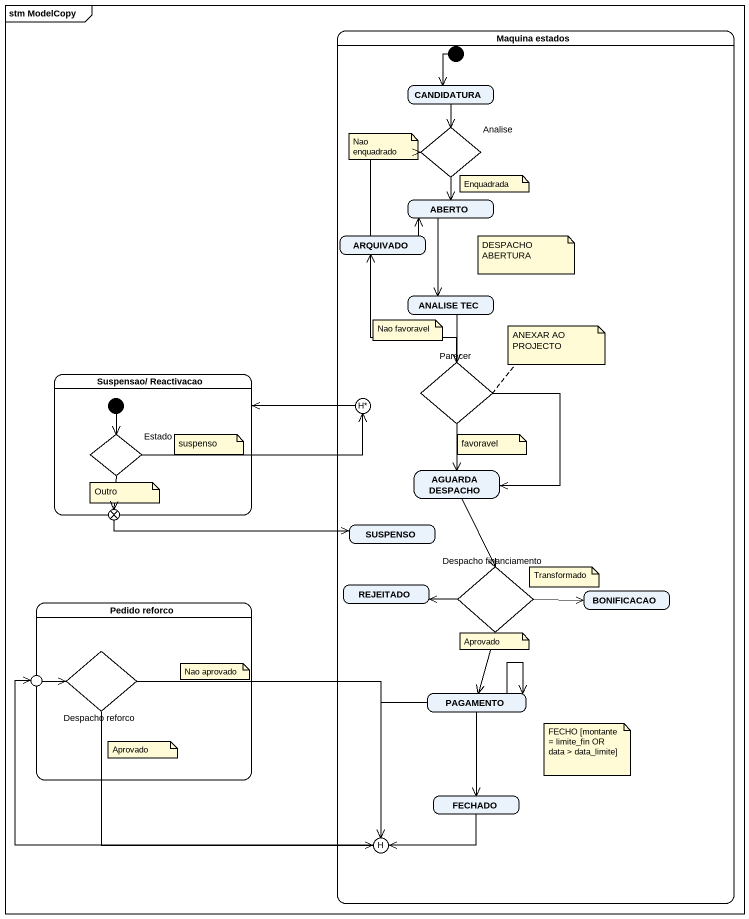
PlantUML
@startuml
mainframe stm ModelCopy
hide empty description
state "Maquina estados" as Maquina_estados {
  state CANDIDATURA
  state Analise <<choice>>
  state ARQUIVADO
  state ABERTO
  state "ANALISE TEC" as ANALISE_TEC
  state Parecer <<choice>>
  state deephistory1 <<history*>>
  state "AGUARDA DESPACHO" as AGUARDA_DESPACHO
  state SUSPENSO
  state REJEITADO
  state "Despacho financiamento" as Despacho_financiamento <<choice>>
  state BONIFICACAO
  state PAGAMENTO
  state FECHADO
  state history1 <<history>>
  [*] --> CANDIDATURA
}
state "Suspensao/ Reactivacao" as Suspensao_Reactivacao {
  state Estado <<choice>>
  [*] --> Estado
}
state exit1 <<choice>>
state "Pedido reforco" as Pedido_reforco {
  state "Despacho reforco" as Despacho_reforco <<choice>>
}
state entry1 <<choice>>
CANDIDATURA --> Analise
Analise --> ABERTO
ARQUIVADO -up-> Analise
ARQUIVADO -right-> ABERTO
ABERTO --> ANALISE_TEC
ANALISE_TEC --> Parecer
Parecer -up-> ARQUIVADO
Parecer --> AGUARDA_DESPACHO
Parecer --> AGUARDA_DESPACHO
deephistory1 -left-> Suspensao_Reactivacao
Estado -right-> deephistory1
Estado --> exit1
AGUARDA_DESPACHO --> Despacho_financiamento
exit1 -right-> SUSPENSO
Despacho_financiamento -left-> REJEITADO
Despacho_financiamento -right-> BONIFICACAO
Despacho_financiamento --> PAGAMENTO
Despacho_reforco -right-> history1
Despacho_reforco -right-> history1
entry1 -right-> Despacho_reforco
PAGAMENTO --> PAGAMENTO
PAGAMENTO --> FECHADO
PAGAMENTO --> history1
FECHADO -left-> history1
history1 -left-> entry1
note as N1
  Nao enquadrado
end note
note as N2
  Enquadrada
end note
note as N3
  DESPACHO ABERTURA
end note
note as N4
  Nao favoravel
end note
note right of Parecer : ANEXAR AO PROJECTO
note as N6
  suspenso
end note
note as N7
  favoravel
end note
note as N8
  Outro
end note
note as N9
  Transformado
end note
note as N10
  Nao aprovado
end note
note as N11
  Aprovado
end note
note as N12
  FECHO [montante = limite_fin OR data > data_limite]
end note
note as N13
  Aprovado
end note
@enduml
